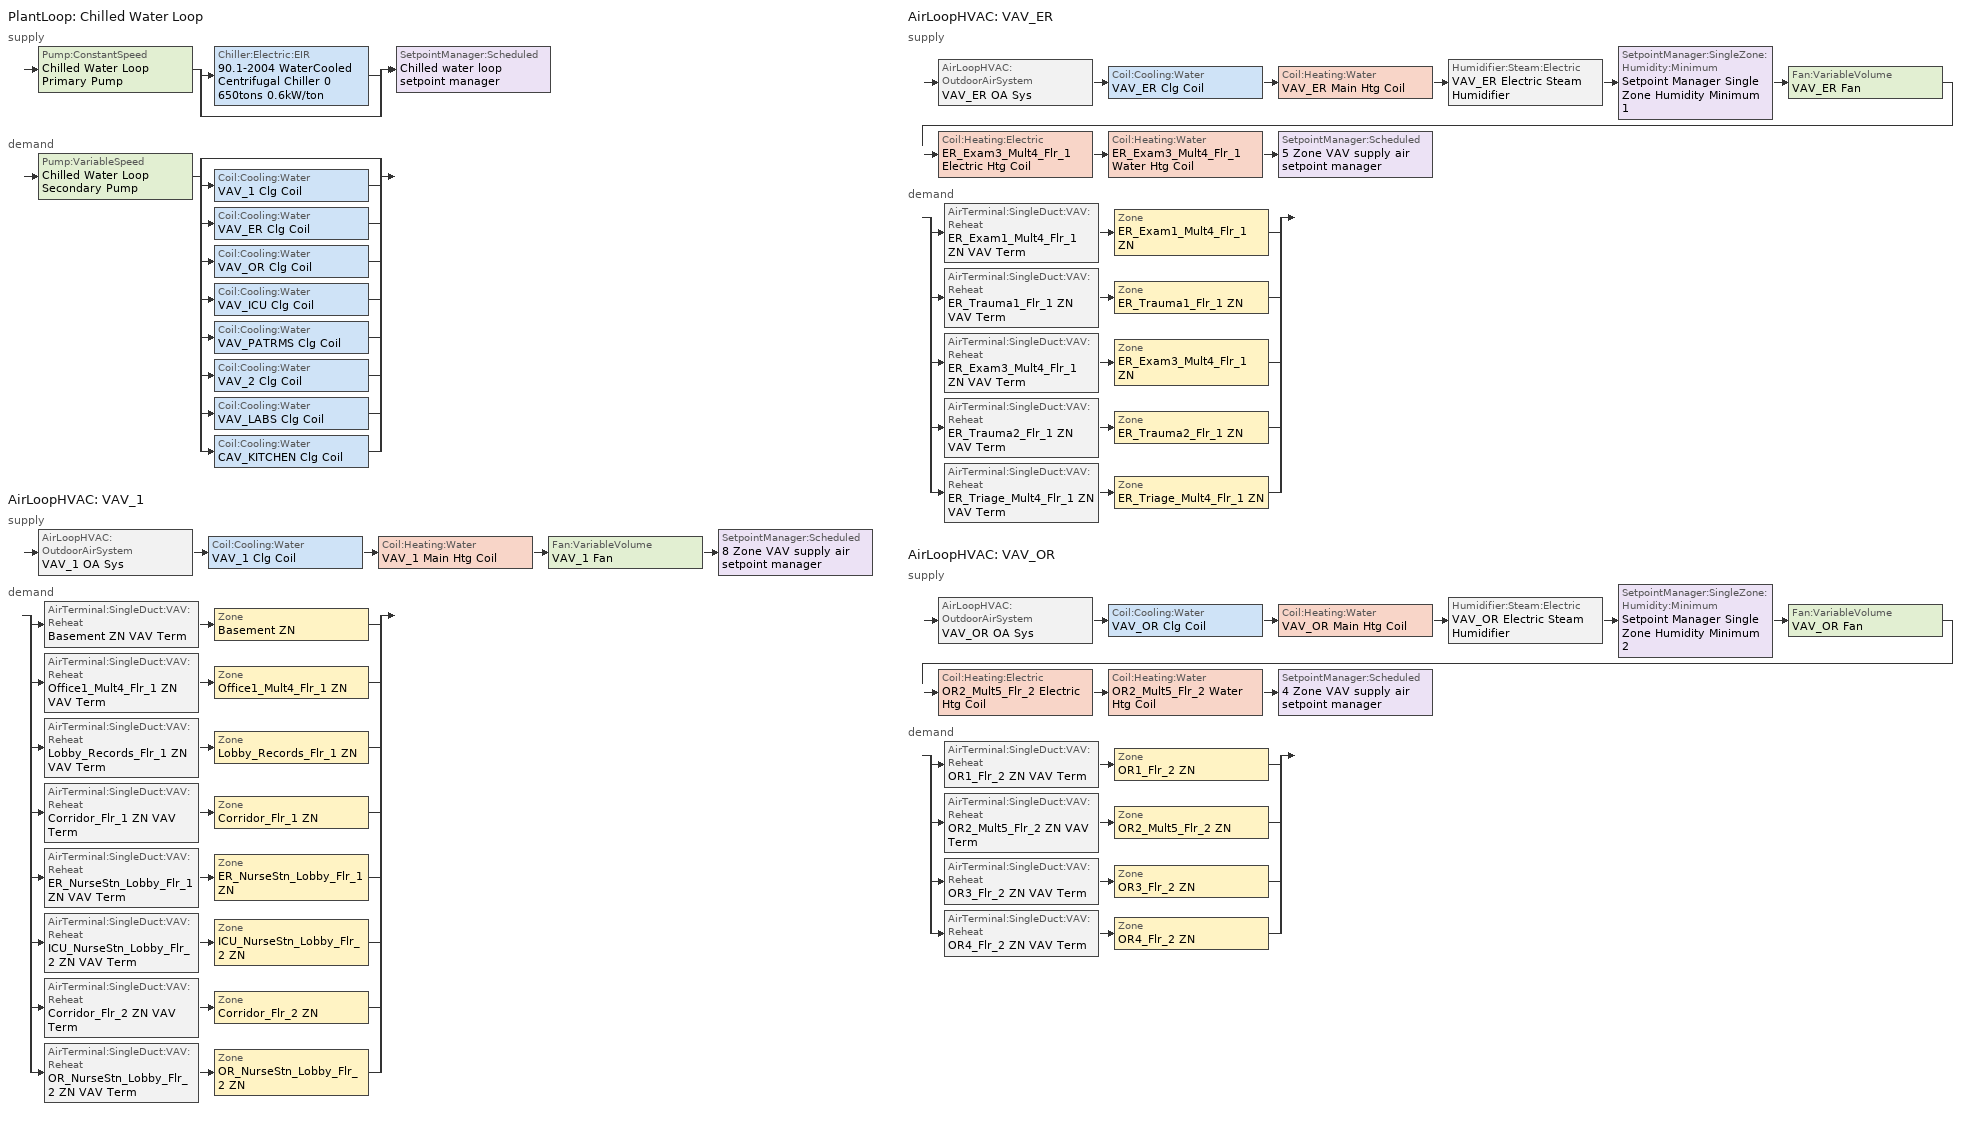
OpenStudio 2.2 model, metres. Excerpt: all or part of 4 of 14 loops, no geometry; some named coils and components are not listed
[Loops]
PlantLoop 'Chilled Water Loop'
 supply: Pump:ConstantSpeed 'Chilled Water Loop Primary Pump' > split
  | Chiller:Electric:EIR '90.1-2004 WaterCooled  Centrifugal Chiller 0 650tons 0.6kW/ton'
  | bypass
  join > SetpointManager:Scheduled 'Chilled water loop setpoint manager'
 demand: Pump:VariableSpeed 'Chilled Water Loop Secondary Pump' > split
  | bypass
  | Coil:Cooling:Water 'VAV_1 Clg Coil'
  | Coil:Cooling:Water 'VAV_ER Clg Coil'
  | Coil:Cooling:Water 'VAV_OR Clg Coil'
  | Coil:Cooling:Water 'VAV_ICU Clg Coil'
  | Coil:Cooling:Water 'VAV_PATRMS Clg Coil'
  | Coil:Cooling:Water 'VAV_2 Clg Coil'
  | Coil:Cooling:Water 'VAV_LABS Clg Coil'
  | Coil:Cooling:Water 'CAV_KITCHEN Clg Coil'
AirLoopHVAC 'VAV_1'
 supply: AirLoopHVAC:OutdoorAirSystem 'VAV_1 OA Sys' > Coil:Cooling:Water 'VAV_1 Clg Coil' > Coil:Heating:Water 'VAV_1 Main Htg Coil' > Fan:VariableVolume 'VAV_1 Fan' > SetpointManager:Scheduled '8 Zone VAV supply air setpoint manager'
 demand: split
  | AirTerminal:SingleDuct:VAV:Reheat 'Basement ZN VAV Term' > Zone 'Basement ZN'
  | AirTerminal:SingleDuct:VAV:Reheat 'Office1_Mult4_Flr_1 ZN VAV Term' > Zone 'Office1_Mult4_Flr_1 ZN'
  | AirTerminal:SingleDuct:VAV:Reheat 'Lobby_Records_Flr_1 ZN VAV Term' > Zone 'Lobby_Records_Flr_1 ZN'
  | AirTerminal:SingleDuct:VAV:Reheat 'Corridor_Flr_1 ZN VAV Term' > Zone 'Corridor_Flr_1 ZN'
  | AirTerminal:SingleDuct:VAV:Reheat 'ER_NurseStn_Lobby_Flr_1 ZN VAV Term' > Zone 'ER_NurseStn_Lobby_Flr_1 ZN'
  | AirTerminal:SingleDuct:VAV:Reheat 'ICU_NurseStn_Lobby_Flr_2 ZN VAV Term' > Zone 'ICU_NurseStn_Lobby_Flr_2 ZN'
  | AirTerminal:SingleDuct:VAV:Reheat 'Corridor_Flr_2 ZN VAV Term' > Zone 'Corridor_Flr_2 ZN'
  | AirTerminal:SingleDuct:VAV:Reheat 'OR_NurseStn_Lobby_Flr_2 ZN VAV Term' > Zone 'OR_NurseStn_Lobby_Flr_2 ZN'
AirLoopHVAC 'VAV_ER'
 supply: AirLoopHVAC:OutdoorAirSystem 'VAV_ER OA Sys' > Coil:Cooling:Water 'VAV_ER Clg Coil' > Coil:Heating:Water 'VAV_ER Main Htg Coil' > Humidifier:Steam:Electric 'VAV_ER Electric Steam Humidifier' > SetpointManager:SingleZone:Humidity:Minimum 'Setpoint Manager Single Zone Humidity Minimum 1' > Fan:VariableVolume 'VAV_ER Fan' > Coil:Heating:Electric 'ER_Exam3_Mult4_Flr_1 Electric Htg Coil' > Coil:Heating:Water 'ER_Exam3_Mult4_Flr_1 Water Htg Coil' > SetpointManager:Scheduled '5 Zone VAV supply air setpoint manager'
 demand: split
  | AirTerminal:SingleDuct:VAV:Reheat 'ER_Exam1_Mult4_Flr_1 ZN VAV Term' > Zone 'ER_Exam1_Mult4_Flr_1 ZN'
  | AirTerminal:SingleDuct:VAV:Reheat 'ER_Trauma1_Flr_1 ZN VAV Term' > Zone 'ER_Trauma1_Flr_1 ZN'
  | AirTerminal:SingleDuct:VAV:Reheat 'ER_Exam3_Mult4_Flr_1 ZN VAV Term' > Zone 'ER_Exam3_Mult4_Flr_1 ZN'
  | AirTerminal:SingleDuct:VAV:Reheat 'ER_Trauma2_Flr_1 ZN VAV Term' > Zone 'ER_Trauma2_Flr_1 ZN'
  | AirTerminal:SingleDuct:VAV:Reheat 'ER_Triage_Mult4_Flr_1 ZN VAV Term' > Zone 'ER_Triage_Mult4_Flr_1 ZN'
AirLoopHVAC 'VAV_OR'
 supply: AirLoopHVAC:OutdoorAirSystem 'VAV_OR OA Sys' > Coil:Cooling:Water 'VAV_OR Clg Coil' > Coil:Heating:Water 'VAV_OR Main Htg Coil' > Humidifier:Steam:Electric 'VAV_OR Electric Steam Humidifier' > SetpointManager:SingleZone:Humidity:Minimum 'Setpoint Manager Single Zone Humidity Minimum 2' > Fan:VariableVolume 'VAV_OR Fan' > Coil:Heating:Electric 'OR2_Mult5_Flr_2 Electric Htg Coil' > Coil:Heating:Water 'OR2_Mult5_Flr_2 Water Htg Coil' > SetpointManager:Scheduled '4 Zone VAV supply air setpoint manager'
 demand: split
  | AirTerminal:SingleDuct:VAV:Reheat 'OR1_Flr_2 ZN VAV Term' > Zone 'OR1_Flr_2 ZN'
  | AirTerminal:SingleDuct:VAV:Reheat 'OR2_Mult5_Flr_2 ZN VAV Term' > Zone 'OR2_Mult5_Flr_2 ZN'
  | AirTerminal:SingleDuct:VAV:Reheat 'OR3_Flr_2 ZN VAV Term' > Zone 'OR3_Flr_2 ZN'
  | AirTerminal:SingleDuct:VAV:Reheat 'OR4_Flr_2 ZN VAV Term' > Zone 'OR4_Flr_2 ZN'
[Sizing:Zone] Zone Cooling Design Supply Air Temperature Input Method=SupplyAirTemperature; Zone Cooling Design Supply Air Temperature {C}=12.8; Zone Cooling Design Supply Air Temperature Difference {deltaC}=11.11; Zone Heating Design Supply Air Temperature Input Method=SupplyAirTemperature; Zone Heating Design Supply Air Temperature {C}=40; Zone Heating Design Supply Air Temperature Difference {deltaC}=11.11; Zone Cooling Design Supply Air Humidity Ratio {kg-H2O/kg-air}=0.0085; Zone Heating Design Supply Air Humidity Ratio {kg-H2O/kg-air}=0.008; Cooling Design Air Flow Method=DesignDayWithLimit; Heating Design Air Flow Method=DesignDay; Account for Dedicated Outdoor Air System=No; Dedicated Outdoor Air System Control Strategy=NeutralSupplyAir; Dedicated Outdoor Air Low Setpoint Temperature for Design {C}=autosize; Dedicated Outdoor Air High Setpoint Temperature for Design {C}=autosize
Basement ZN; Corridor_Flr_1 ZN; Corridor_Flr_2 ZN; ER_Exam1_Mult4_Flr_1 ZN; ER_Exam3_Mult4_Flr_1 ZN; ER_NurseStn_Lobby_Flr_1 ZN; ER_Trauma1_Flr_1 ZN; ER_Trauma2_Flr_1 ZN; ER_Triage_Mult4_Flr_1 ZN; ICU_NurseStn_Lobby_Flr_2 ZN; Lobby_Records_Flr_1 ZN; Office1_Mult4_Flr_1 ZN; OR1_Flr_2 ZN; OR2_Mult5_Flr_2 ZN; OR3_Flr_2 ZN; OR4_Flr_2 ZN; OR_NurseStn_Lobby_Flr_2 ZN
[Zone equipment]
Basement ZN: Basement ZN VAV Term
Corridor_Flr_1 ZN: Corridor_Flr_1 ZN VAV Term
Corridor_Flr_2 ZN: Corridor_Flr_2 ZN VAV Term
ER_Exam1_Mult4_Flr_1 ZN: ER_Exam1_Mult4_Flr_1 ZN VAV Term
ER_Exam3_Mult4_Flr_1 ZN: ER_Exam3_Mult4_Flr_1 ZN VAV Term
ER_NurseStn_Lobby_Flr_1 ZN: ER_NurseStn_Lobby_Flr_1 ZN VAV Term
ER_Trauma1_Flr_1 ZN: ER_Trauma1_Flr_1 ZN VAV Term
ER_Trauma2_Flr_1 ZN: ER_Trauma2_Flr_1 ZN VAV Term
ER_Triage_Mult4_Flr_1 ZN: ER_Triage_Mult4_Flr_1 ZN VAV Term
ICU_NurseStn_Lobby_Flr_2 ZN: ICU_NurseStn_Lobby_Flr_2 ZN VAV Term
Lobby_Records_Flr_1 ZN: Lobby_Records_Flr_1 ZN VAV Term
Office1_Mult4_Flr_1 ZN: Office1_Mult4_Flr_1 ZN VAV Term
OR1_Flr_2 ZN: OR1_Flr_2 ZN VAV Term
OR2_Mult5_Flr_2 ZN: OR2_Mult5_Flr_2 ZN VAV Term
OR3_Flr_2 ZN: OR3_Flr_2 ZN VAV Term
OR4_Flr_2 ZN: OR4_Flr_2 ZN VAV Term
OR_NurseStn_Lobby_Flr_2 ZN: OR_NurseStn_Lobby_Flr_2 ZN VAV Term
[PlantLoop]
Chilled Water Loop: Glycol Concentration=0; Maximum Loop Temperature {C}=98; Minimum Loop Temperature {C}=1; Plant Loop Volume {m3}=Autocalculate; Load Distribution Scheme=Optimal; Common Pipe Simulation=CommonPipe
[Sizing:Plant]
Chilled Water Loop: Loop Type=Cooling; Design Loop Exit Temperature {C}=6.66667; Loop Design Temperature Difference {deltaC}=5.61111; Sizing Option=NonCoincident; Zone Timesteps in Averaging Window=1; Coincident Sizing Factor Mode=None
[SetpointManager:Scheduled] Control Variable=Temperature
Name | Schedule
Chilled water loop setpoint manager | Chilled Water Loop Temp - 44F
8 Zone VAV supply air setpoint manager | Supply Air Temp - 55.04F
5 Zone VAV supply air setpoint manager | Supply Air Temp - 55.04F 1
4 Zone VAV supply air setpoint manager | Supply Air Temp - 55.04F 2
[Pump:VariableSpeed]
Chilled Water Loop Secondary Pump: Rated Pump Head {Pa}=134508; Motor Efficiency=0.924; Fraction of Motor Inefficiencies to Fluid Stream=0; Coefficient 1 of the Part Load Performance Curve=0; Coefficient 2 of the Part Load Performance Curve=0.0205; Coefficient 3 of the Part Load Performance Curve=0.4101; Coefficient 4 of the Part Load Performance Curve=0.5753; Pump Control Type=Intermittent
[Pump:ConstantSpeed]
Chilled Water Loop Primary Pump: Rated Flow Rate {m3/s}=autosize; Rated Pump Head {Pa}=44836; Rated Power Consumption {W}=autosize; Motor Efficiency=0.895; Fraction of Motor Inefficiencies to Fluid Stream=0; Pump Control Type=Intermittent
[AirLoopHVAC] Availability Schedule=Hospital HVACOperationSchd; Design Supply Air Flow Rate {m3/s}=AutoSize
Name | Availability Manager
VAV_1 | Availability Manager Night Cycle 1
VAV_ER | Availability Manager Night Cycle 2
VAV_OR | Availability Manager Night Cycle 3
[Sizing:System] Type of Load to Size On=Sensible; Preheat Design Temperature {C}=7; Preheat Design Humidity Ratio {kg-H2O/kg-Air}=0.008; Precool Design Temperature {C}=12.8; Precool Design Humidity Ratio {kg-H2O/kg-Air}=0.008; Central Cooling Design Supply Air Temperature {C}=12.8; Central Heating Design Supply Air Temperature {C}=12.8; 100% Outdoor Air in Cooling=No; 100% Outdoor Air in Heating=No; Central Cooling Design Supply Air Humidity Ratio {kg-H2O/kg-Air}=0.0085; Central Heating Design Supply Air Humidity Ratio {kg-H2O/kg-Air}=0.008; Cooling Design Air Flow Method=DesignDay; Cooling Design Air Flow Rate {m3/s}=0; Heating Design Air Flow Method=DesignDay; Heating Design Air Flow Rate {m3/s}=0; System Outdoor Air Method=ZoneSum; Zone Maximum Outdoor Air Fraction=1; Cooling Supply Air Flow Rate Per Floor Area {m3/s-m2}=0.00996765; Cooling Fraction of Autosized Cooling Supply Air Flow Rate=1; Cooling Supply Air Flow Rate Per Unit Cooling Capacity {m3/s-W}=3.94755e-05; Heating Supply Air Flow Rate Per Floor Area {m3/s-m2}=0.00996765; Heating Fraction of Autosized Heating Supply Air Flow Rate=1; Heating Fraction of Autosized Cooling Supply Air Flow Rate=1; Heating Supply Air Flow Rate Per Unit Heating Capacity {m3/s-W}=3.15882e-05; Cooling Design Capacity Method=CoolingDesignCapacity; Cooling Design Capacity {W}=autosize; Cooling Design Capacity Per Floor Area {W/m2}=234.7; Fraction of Autosized Cooling Design Capacity=1; Heating Design Capacity Method=HeatingDesignCapacity; Heating Design Capacity {W}=autosize; Heating Design Capacity Per Floor Area {W/m2}=157; Fraction of Autosized Heating Design Capacity=1; Central Cooling Capacity Control Method=OnOff
Name | Design Outdoor Air Flow Rate {m3/s} | Minimum System Air Flow Ratio | Sizing Option
VAV_1 | 3.88076 | 0.3 | Coincident
VAV_ER | 0.408221 | 1 | NonCoincident
VAV_OR | 1.84535 | 1 | NonCoincident
[Fan:VariableVolume] Availability Schedule=Always On Discrete; Maximum Flow Rate {m3/s}=Autosize; Fan Power Minimum Flow Rate Input Method=Fraction; Fan Power Minimum Flow Fraction=0.25; Fan Power Minimum Air Flow Rate {m3/s}=0; Motor In Airstream Fraction=1; Fan Power Coefficient 5=0
Name | Fan Efficiency | Pressure Rise {Pa} | Motor Efficiency | Fan Power Coefficient 1 | Fan Power Coefficient 2 | Fan Power Coefficient 3 | Fan Power Coefficient 4
VAV_1 Fan | 0.6084 | 1389.92 | 0.936 | 0.04076 | 0.0881 | -0.0729 | 0.9437
VAV_ER Fan | 0.56875 | 996.356 | 0.875 | 0.189848 | 0.31447 | 0.495682 | 0
VAV_OR Fan | 0.5915 | 1574.24 | 0.91 | 0.04076 | 0.0881 | -0.0729 | 0.9437
[Controller:WaterCoil] Action=Reverse; Minimum Actuated Flow {m3/s}=0
Name | Water Coil
VAV_1 Clg Coil Controller | VAV_1 Clg Coil
VAV_ER Clg Coil Controller | VAV_ER Clg Coil
VAV_OR Clg Coil Controller | VAV_OR Clg Coil
VAV_ICU Clg Coil Controller | VAV_ICU Clg Coil
VAV_PATRMS Clg Coil Controller | VAV_PATRMS Clg Coil
VAV_2 Clg Coil Controller | VAV_2 Clg Coil
VAV_LABS Clg Coil Controller | VAV_LABS Clg Coil
Controller Water Coil 55 | CAV_KITCHEN Clg Coil
[Coil:Cooling:Water] Availability Schedule=Always On Discrete; Heat Exchanger Configuration=CrossFlow
VAV_1 Clg Coil; VAV_ER Clg Coil; VAV_OR Clg Coil; VAV_ICU Clg Coil; VAV_PATRMS Clg Coil; VAV_2 Clg Coil; VAV_LABS Clg Coil; CAV_KITCHEN Clg Coil
[Controller:OutdoorAir] Minimum Outdoor Air Flow Rate {m3/s}=autosize; Maximum Outdoor Air Flow Rate {m3/s}=Autosize; Economizer Control Type=NoEconomizer; Economizer Control Action Type=ModulateFlow; Economizer Maximum Limit Dry-Bulb Temperature {C}=28; Economizer Maximum Limit Enthalpy {J/kg}=64000; Economizer Minimum Limit Dry-Bulb Temperature {C}=-100; Lockout Type=LockoutWithCompressor; Minimum Limit Type=FixedMinimum; Minimum Outdoor Air Schedule=Always On Discrete; High Humidity Control=No; Heat Recovery Bypass Control Type=BypassWhenWithinEconomizerLimits
Name | Controller Mechanical Ventilation
VAV_1 OA Controller | VAV_1 Vent Controller
VAV_ER OA Controller | VAV_ER Vent Controller
VAV_OR OA Controller | VAV_OR Vent Controller
[Controller:MechanicalVentilation] Availability Schedule=Always On Discrete; System Outdoor Air Method=ZoneSum
VAV_1 Vent Controller; VAV_ER Vent Controller; VAV_OR Vent Controller
[AirLoopHVAC:OutdoorAirSystem]
Name | Controller
VAV_1 OA Sys | VAV_1 OA Controller
VAV_ER OA Sys | VAV_ER OA Controller
VAV_OR OA Sys | VAV_OR OA Controller
[AvailabilityManager:NightCycle] Control Type=CycleOnAny; Thermostat Tolerance {deltaC}=1; Cycling Run Time {s}=3600
Availability Manager Night Cycle 1; Availability Manager Night Cycle 2; Availability Manager Night Cycle 3
[AirTerminal:SingleDuct:VAV:Reheat] Availability Schedule=Always On Discrete; Maximum Air Flow Rate {m3/s}=AutoSize; Zone Minimum Air Flow Input Method=Constant; Fixed Minimum Air Flow Rate {m3/s}=0; Maximum Hot Water or Steam Flow Rate {m3/s}=AutoSize; Minimum Hot Water or Steam Flow Rate {m3/s}=0; Convergence Tolerance=0.001; Damper Heating Action=Normal; Maximum Flow per Zone Floor Area During Reheat {m3/s-m2}=AutoSize; Maximum Flow Fraction During Reheat=0.5; Maximum Reheat Air Temperature {C}=40; Control For Outdoor Air=No
Name | Constant Minimum Air Flow Fraction | Reheat Coil
Basement ZN VAV Term | 0.3 | Basement ZN Rht Coil
Office1_Mult4_Flr_1 ZN VAV Term | 0.3 | Office1_Mult4_Flr_1 ZN Rht Coil
Lobby_Records_Flr_1 ZN VAV Term | 0.35187 | Lobby_Records_Flr_1 ZN Rht Coil
Corridor_Flr_1 ZN VAV Term | 0.442974 | Corridor_Flr_1 ZN Rht Coil
ER_NurseStn_Lobby_Flr_1 ZN VAV Term | 0.3 | ER_NurseStn_Lobby_Flr_1 ZN Rht Coil
ICU_NurseStn_Lobby_Flr_2 ZN VAV Term | 0.3 | ICU_NurseStn_Lobby_Flr_2 ZN Rht Coil
Corridor_Flr_2 ZN VAV Term | 0.3 | Corridor_Flr_2 ZN Rht Coil
OR_NurseStn_Lobby_Flr_2 ZN VAV Term | 0.3 | OR_NurseStn_Lobby_Flr_2 ZN Rht Coil
ER_Exam1_Mult4_Flr_1 ZN VAV Term | 1 | ER_Exam1_Mult4_Flr_1 ZN Rht Coil
ER_Trauma1_Flr_1 ZN VAV Term | 1 | ER_Trauma1_Flr_1 ZN Rht Coil
ER_Exam3_Mult4_Flr_1 ZN VAV Term | 1 | ER_Exam3_Mult4_Flr_1 ZN Rht Coil
ER_Trauma2_Flr_1 ZN VAV Term | 1 | ER_Trauma2_Flr_1 ZN Rht Coil
ER_Triage_Mult4_Flr_1 ZN VAV Term | 1 | ER_Triage_Mult4_Flr_1 ZN Rht Coil
OR1_Flr_2 ZN VAV Term | 1 | OR1_Flr_2 ZN Rht Coil
OR2_Mult5_Flr_2 ZN VAV Term | 1 | OR2_Mult5_Flr_2 ZN Rht Coil
OR3_Flr_2 ZN VAV Term | 1 | OR3_Flr_2 ZN Rht Coil
OR4_Flr_2 ZN VAV Term | 1 | OR4_Flr_2 ZN Rht Coil
[Humidifier:Steam:Electric] Rated Capacity {m3/s}=3.72e-05; Rated Power {W}=100000
VAV_ER Electric Steam Humidifier; VAV_OR Electric Steam Humidifier
[SetpointManager:SingleZone:Humidity:Minimum] Control Variable=MinimumHumidityRatio
Name | Control Zone
Setpoint Manager Single Zone Humidity Minimum 1 | ER_Exam3_Mult4_Flr_1 ZN
Setpoint Manager Single Zone Humidity Minimum 2 | OR2_Mult5_Flr_2 ZN
[Coil:Heating:Electric] Availability Schedule=Always On Discrete
ER_Exam3_Mult4_Flr_1 Electric Htg Coil; OR2_Mult5_Flr_2 Electric Htg Coil
[Schedule:Ruleset]
Name | Default Day Schedule | Summer Design Day Schedule | Winter Design Day Schedule
Chilled Water Loop Temp - 44F | Chilled Water Loop Temp - 44F Default
Hospital HVACOperationSchd | Hospital HVACOperationSchd Default | Hospital HVACOperationSchd Summer Design Day | Hospital HVACOperationSchd Winter Design Day
Supply Air Temp - 55.04F | Supply Air Temp - 55.04F Default
Supply Air Temp - 55.04F 1 | Supply Air Temp - 55.04F Default 1
Supply Air Temp - 55.04F 2 | Supply Air Temp - 55.04F Default 2
[Schedule:Day]
Chilled Water Loop Temp - 44F Default: 24, 0, 6.66667
Hospital HVACOperationSchd Default; Hospital HVACOperationSchd Winter Design Day; Hospital HVACOperationSchd Summer Design Day: 24, 0, 1
Supply Air Temp - 55.04F Default; Supply Air Temp - 55.04F Default 1; Supply Air Temp - 55.04F Default 2: 24, 0, 12.8
[Schedule:Constant]
Always On Discrete: Value=1
